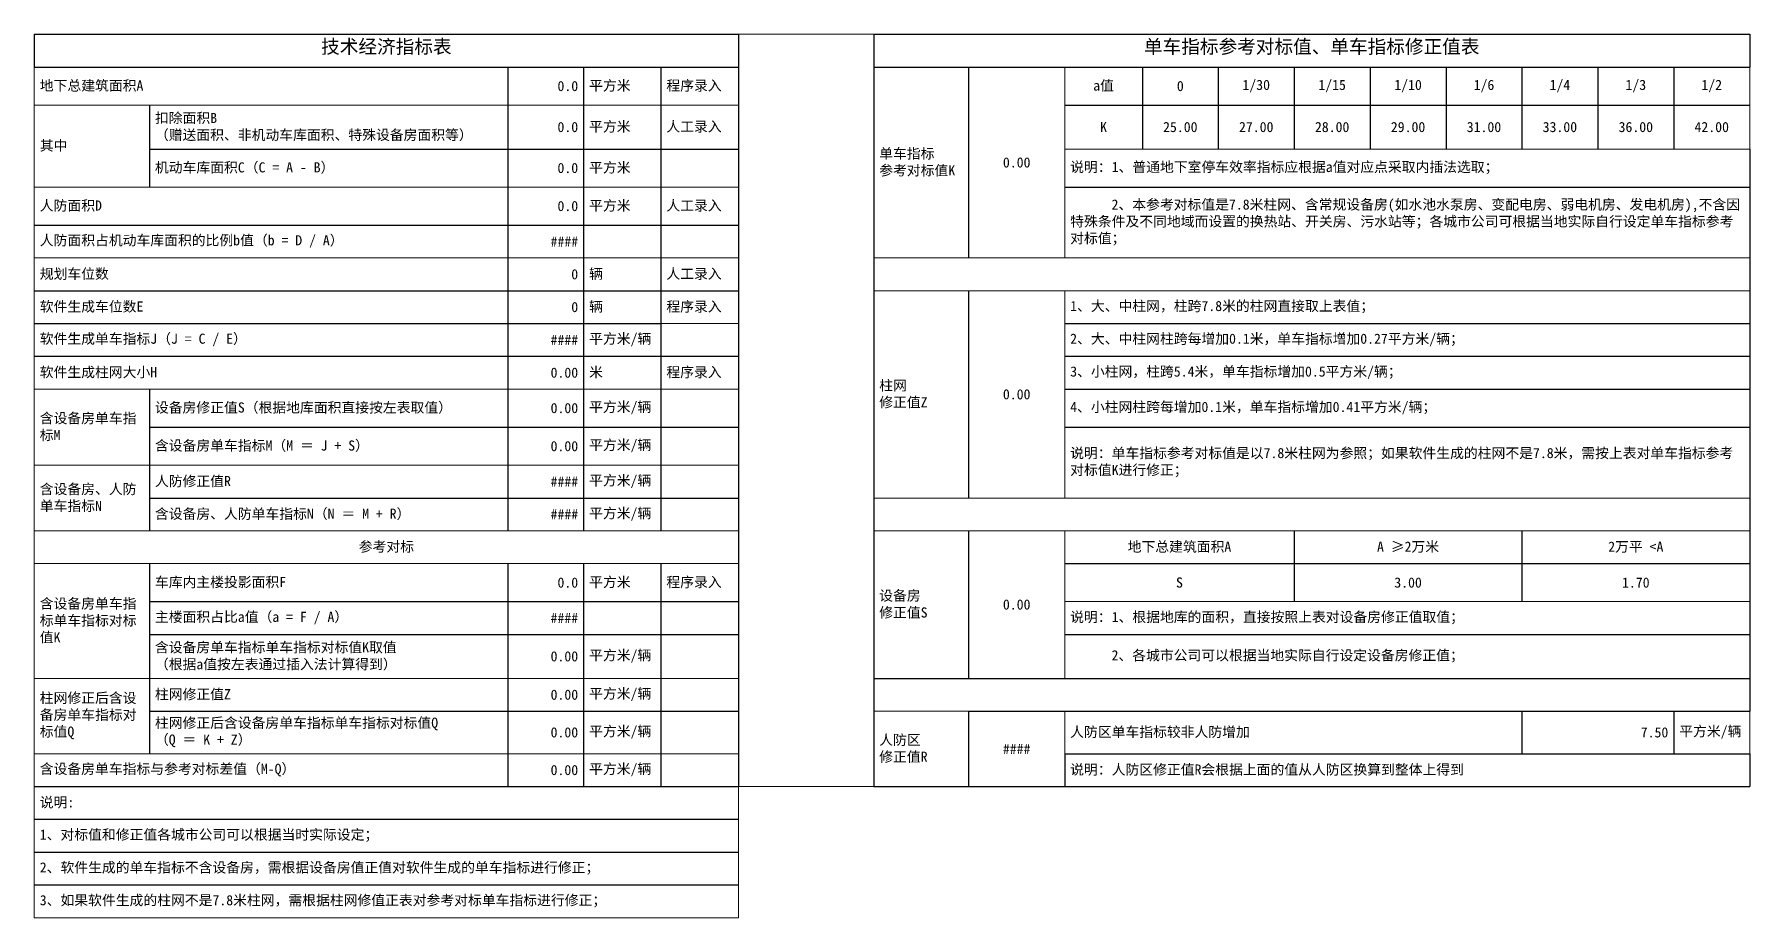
# Model space of a CAD drawing. Header units: inches. Extents: x 0 to 112976, y -58214 to 0.
import ezdxf

# ---------------------------------------------------------------- set-up
doc = ezdxf.new("R2010")
doc.units = ezdxf.units.IN
doc.header["$MEASUREMENT"] = 0
doc.layers.add('AI-指标表', color=7, linetype='Continuous')
doc.styles.add('ParkTable', font='simfang.ttf')

# ---------------------------------------------------------------- blocks, each defined once
blk = doc.blocks.new('*T1')
at = {"layer": 'AI-指标表', "color": 0, "linetype": 'ByBlock', "lineweight": -2, "transparency": 16777216}
for p, q in [((0, 0), (46373, 0)), ((0, 0), (0, -2161)), ((55286, 0), (112976, 0)), ((112976, 0), (112976, -2161)), ((0, -2161), (46373, -2161)), ((36178, -2161), (36178, -32719)), ((55286, -2161), (112976, -2161)), ((61536, -2161), (61536, -14736)), ((112976, -7561), (112976, -44602)), ((67863, -10068), (112976, -10068)), ((61536, -16898), (61536, -30558)), ((36178, -34880), (36178, -49568)), ((67863, -39549), (112976, -39549)), ((55286, -42441), (112976, -42441)), ((61536, -44602), (112976, -44602)), ((107976, -44602), (107976, -47407)), ((67863, -47407), (67863, -49568)), ((112976, -47407), (112976, -49568)), ((55286, -49568), (112976, -49568))]:
    blk.add_line(p, q, dxfattribs=at)
at = {"layer": 'AI-指标表', "color": 0, "lineweight": -2, "transparency": 16777216}
for p, q in [((46373, 0), (46373, -49568)), ((55286, 0), (55286, -49568))]:
    blk.add_line(p, q, dxfattribs=at)
at = {"layer": 'AI-指标表', "linetype": 'ByBlock', "lineweight": 15, "transparency": 16777216}
for p, q in [((0, -2161), (0, -49568)), ((67863, -2161), (67863, -14736)), ((112976, -2161), (112976, -7561)), ((0, -4669), (46373, -4669)), ((67863, -7561), (112976, -7561)), ((0, -10068), (46373, -10068)), ((0, -14736), (46373, -14736)), ((55286, -14736), (112976, -14736)), ((55286, -16898), (112976, -16898)), ((67863, -16898), (67863, -30558)), ((41269, -19059), (46373, -19059)), ((0, -23382), (46373, -23382)), ((0, -28396), (46373, -28396)), ((55286, -30558), (112976, -30558)), ((0, -32719), (46373, -32719)), ((55286, -32719), (112976, -32719)), ((67863, -32719), (67863, -42441)), ((0, -34880), (46373, -34880)), ((67863, -37387), (112976, -37387)), ((0, -42441), (46373, -42441)), ((55286, -44602), (61536, -44602)), ((67863, -44602), (67863, -47407)), ((112976, -44602), (112976, -47407)), ((0, -47407), (46373, -47407)), ((0, -49568), (46373, -49568))]:
    blk.add_line(p, q, dxfattribs=at)
at = {"layer": 'AI-指标表', "linetype": 'ByBlock', "lineweight": -2, "transparency": 16777216}
for p, q in [((31178, -2161), (31178, -32719)), ((41269, -2161), (41269, -32719)), ((72976, -2161), (72976, -7561)), ((77976, -2161), (77976, -7561)), ((82976, -2161), (82976, -7561)), ((87976, -2161), (87976, -7561)), ((92976, -2161), (92976, -7561)), ((97976, -2161), (97976, -7561)), ((102976, -2161), (102976, -7561)), ((107976, -2161), (107976, -7561)), ((7584, -4669), (7584, -10068)), ((67863, -4669), (112976, -4669)), ((7584, -7561), (46373, -7561)), ((0, -12575), (46373, -12575)), ((0, -16898), (46373, -16898)), ((0, -19059), (41269, -19059)), ((67863, -19059), (112976, -19059)), ((0, -21220), (46373, -21220)), ((67863, -21220), (112976, -21220)), ((7584, -23382), (7584, -32719)), ((67863, -23382), (112976, -23382)), ((7584, -25889), (46373, -25889)), ((67863, -25889), (112976, -25889)), ((7584, -30558), (46373, -30558)), ((61536, -32719), (61536, -42441)), ((82976, -32719), (82976, -37387)), ((97976, -32719), (97976, -37387)), ((7584, -34880), (7584, -47407)), ((31178, -34880), (31178, -49568)), ((41269, -34880), (41269, -49568)), ((67863, -34880), (112976, -34880)), ((7584, -37387), (46373, -37387)), ((7584, -39549), (46373, -39549)), ((7584, -44602), (46373, -44602)), ((61536, -44602), (61536, -49568)), ((97976, -44602), (97976, -47407)), ((67863, -47407), (112976, -47407))]:
    blk.add_line(p, q, dxfattribs=at)
at = {"layer": 'Defpoints', "color": 8, "linetype": 'ByBlock', "lineweight": 0, "transparency": 16777216}
for p, q in [((46373, 0), (55286, 0)), ((46373, -49568), (55286, -49568))]:
    blk.add_line(p, q, dxfattribs=at)
at = {"layer": 'AI-指标表', "color": 7, "transparency": 16777216, "style": 'ParkTable'}
for s, insert, char_height, width, attachment_point in [('{\\fFangSong|b1|i0|c134|p49;\\C256;\\c16777215;技术经济指标表}', (23187, -360), 900, 45652.58, 2), ('{\\fFangSong|b1|i0|c134|p49;\\C256;\\c16777215;单车指标参考对标值、单车指标修正值表}', (84131, -360), 900, 56970, 2), ('{\\f仿宋|b0|i0|c134;\\c16777215;地下总建筑面积A', (360, -3415), 667.11, 30458.02, 4), ('{\\C256;\\c16777215;0.0', (35818, -3415), 667.11, 4279.52, 6), ('{\\f仿宋|b0|i0|c134;\\c16777215;平方米', (36539, -3415), 667.11, 4369.66, 4), ('{\\f仿宋|b0|i0|c134;\\c16777215;程序录入', (41629, -3415), 667.11, 4383.95, 4), ('{\\f仿宋|b0|i0|c134;\\c16777215;a值', (70420, -3415), 667.11, 4392.15, 5), ('{\\C256;\\c16777215;0}', (75476, -3415), 667.11, 4279.52, 5), ('{\\f仿宋|b0|i0|c134;\\c16777215;1/30', (80476, -3415), 667.11, 4279.52, 5), ('{\\f仿宋|b0|i0|c134;\\c16777215;1/15', (85476, -3415), 667.11, 4279.52, 5), ('{\\f仿宋|b0|i0|c134;\\c16777215;1/10', (90476, -3415), 667.11, 4279.52, 5), ('{\\f仿宋|b0|i0|c134;\\c16777215;1/6', (95476, -3415), 667.11, 4279.52, 5), ('{\\f仿宋|b0|i0|c134;\\c16777215;1/4', (100476, -3415), 667.11, 4279.52, 5), ('{\\f仿宋|b0|i0|c134;\\c16777215;1/3', (105476, -3415), 667.11, 4279.52, 5), ('{\\f仿宋|b0|i0|c134;\\c16777215;1/2', (110476, -3415), 667.11, 4279.52, 5), ('{\\C256;\\c16777215;扣除面积B\\P（赠送面积、非机动车库面积、特殊设备房面积等）}', (7944, -6115), 667.11, 22874.11, 4), ('{\\f仿宋|b0|i0|c134;\\c16777215;平方米', (36539, -6115), 667.11, 4369.66, 4), ('{\\C256;\\c16777215;0.0', (35818, -6115), 667.11, 4279.52, 6), ('{\\f仿宋|b0|i0|c134;\\c16777215;人工录入', (41629, -6115), 667.11, 4383.95, 4), ('{\\f仿宋|b0|i0|c134;\\c16777215;K', (70420, -6115), 667.11, 4392.15, 5), ('{\\f仿宋|b0|i0|c134;\\c16777215;25.00', (75476, -6115), 667.11, 4279.52, 5), ('{\\f仿宋|b0|i0|c134;\\c16777215;27.00', (80476, -6115), 667.11, 4279.52, 5), ('{\\f仿宋|b0|i0|c134;\\c16777215;28.00', (85476, -6115), 667.11, 4279.52, 5), ('{\\f仿宋|b0|i0|c134;\\c16777215;29.00', (90476, -6115), 667.11, 4279.52, 5), ('{\\f仿宋|b0|i0|c134;\\c16777215;31.00', (95476, -6115), 667.11, 4279.52, 5), ('{\\f仿宋|b0|i0|c134;\\c16777215;33.00', (100476, -6115), 667.11, 4279.52, 5), ('{\\f仿宋|b0|i0|c134;\\c16777215;36.00', (105476, -6115), 667.11, 4279.52, 5), ('{\\f仿宋|b0|i0|c134;\\c16777215;42.00', (110476, -6115), 667.11, 4279.52, 5), ('{\\f仿宋|b0|i0|c134;\\c16777215;其中', (360, -7368), 667.11, 6863.43, 4), ('{\\C256;\\c16777215;单车指标^J参考对标值K}', (55646, -8449), 667.11, 5530.35, 4), ('{\\f仿宋|b0|i0|c134;\\c16777215;机动车库面积C（C = A - B）', (7944, -8814), 667.11, 22874.11, 4), ('{\\C256;\\c16777215;0.0}', (35818, -8814), 667.11, 4279.52, 6), ('{\\f仿宋|b0|i0|c134;\\c16777215;平方米', (36539, -8814), 667.11, 4369.66, 4), ('{\\f仿宋|b0|i0|c134;\\c16777215;', (41629, -8814), 667.11, 4383.95, 4), ('{\\C256;\\c16777215;0.00', (64700, -8449), 667.11, 5606.53, 5), ('{\\f仿宋|b0|i0|c134;\\c16777215;说明：1、普通地下室停车效率指标应根据a值对应点采取内插法选取；', (68224, -8814), 667.11, 44392.15, 4), ('{\\f仿宋|b0|i0|c134;\\c16777215;人防面积D', (360, -11321), 667.11, 30458.02, 4), ('{\\C256;\\c16777215;0.0', (35818, -11321), 667.11, 4279.52, 6), ('{\\f仿宋|b0|i0|c134;\\c16777215;平方米', (36539, -11321), 667.11, 4369.66, 4), ('{\\f仿宋|b0|i0|c134;\\c16777215;人工录入', (41629, -11321), 667.11, 4383.95, 4), ('{\\f仿宋|b0|i0|c134;\\c16777215;      2、本参考对标值是7.8米柱网、含常规设备房(如水池水泵房、变配电房、弱电机房、发电机房),不含因特殊条件及不同地域而设置的换热站、开关房、污水站等；各城市公司可根据当地实际自行设定单车指标参考对标值；', (68224, -12402), 667.111, 44392.15, 4), ('{\\f仿宋|b0|i0|c134;\\c16777215;人防面积占机动车库面积的比例b值（b = D / A）', (360, -13655), 667.11, 30458.02, 4), ('{\\fFangSong|b0|i0|c134|p49;\\c16777215;####}', (35818, -13655), 667.11, 4279.52, 6), ('{\\f仿宋|b0|i0|c134;\\c16777215;', (36539, -13655), 667.11, 4369.66, 4), ('{\\f仿宋|b0|i0|c134;\\c16777215;', (41629, -13655), 667.11, 4383.95, 4), ('{\\f仿宋|b0|i0|c134;\\c16777215;规划车位数', (360, -15817), 667.11, 30458.02, 4), ('0', (35818, -15817), 667, 4279.52, 6), ('{\\f仿宋|b0|i0|c134;\\c16777215;辆', (36539, -15817), 667.11, 4369.66, 4), ('{\\f仿宋|b0|i0|c134;\\c16777215;人工录入', (41629, -15817), 667.11, 4383.95, 4), ('{\\f等线|b0|i0|c134;\\c16777215;', (84131, -15817), 833.89, 56970, 5), ('{\\f仿宋|b0|i0|c134;\\c16777215;软件生成车位数E', (360, -17978), 667.11, 30458.02, 4), ('{\\C256;\\c16777215;0', (35818, -17978), 667.11, 4279.52, 6), ('{\\f仿宋|b0|i0|c134;\\c16777215;辆', (36539, -17978), 667.11, 4369.66, 4), ('{\\f仿宋|b0|i0|c134;\\c16777215;程序录入', (41629, -17978), 667.11, 4383.95, 4), ('{\\f仿宋|b0|i0|c134;\\c16777215;1、大、中柱网，柱跨7.8米的柱网直接取上表值；', (68224, -17978), 667.11, 44392.15, 4), ('{\\f仿宋|b0|i0|c134;\\c16777215;软件生成单车指标J（J = C / E）', (360, -20140), 667.11, 30458.02, 4), ('{\\fFangSong|b0|i0|c134|p49;\\c16777215;####}', (35818, -20140), 667.11, 4279.52, 6), ('{\\f仿宋|b0|i0|c134;\\c16777215;平方米/辆', (36539, -20140), 667.11, 4369.66, 4), ('{\\f仿宋|b0|i0|c134;\\c16777215;', (41629, -20140), 667.11, 4383.95, 4), ('{\\f仿宋|b0|i0|c134;\\c16777215;2、大、中柱网柱跨每增加0.1米，单车指标增加0.27平方米/辆；', (68224, -20140), 667.11, 44392.15, 4), ('{\\f仿宋|b0|i0|c134;\\c16777215;软件生成柱网大小H', (360, -22301), 667.11, 30458.02, 4), ('{\\C256;\\c16777215;0.00', (35818, -22301), 667.11, 4279.52, 6), ('{\\f仿宋|b0|i0|c134;\\c16777215;米', (36539, -22301), 667.11, 4369.66, 4), ('{\\f仿宋|b0|i0|c134;\\c16777215;程序录入', (41629, -22301), 667.11, 4383.95, 4), ('{\\f仿宋|b0|i0|c134;\\c16777215;3、小柱网，柱跨5.4米，单车指标增加0.5平方米/辆；', (68224, -22301), 667.11, 44392.15, 4), ('{\\C256;\\c16777215;柱网^J修正值Z}', (55646, -23728), 667.11, 5530.35, 4), ('0.00', (64700, -23728), 667.1, 5606.53, 5), ('{\\f仿宋|b0|i0|c134;\\c16777215;设备房修正值S（根据地库面积直接按左表取值）', (7944, -24635), 667.11, 22874.11, 4), ('{\\fFangSong|b0|i0|c134|p49;\\c16777215;0.00}', (35818, -24635), 667.11, 4279.52, 6), ('{\\f仿宋|b0|i0|c134;\\c16777215;平方米/辆', (36539, -24635), 667.11, 4369.66, 4), ('{\\f仿宋|b0|i0|c134;\\c16777215;', (41629, -24635), 667.11, 4383.95, 4), ('{\\f仿宋|b0|i0|c134;\\c16777215;4、小柱网柱跨每增加0.1米，单车指标增加0.41平方米/辆；', (68224, -24635), 667.11, 44392.15, 4), ('{\\f仿宋|b0|i0|c134;\\c16777215;含设备房单车指标M', (360, -25889), 667.11, 6863.43, 4), ('{\\f仿宋|b0|i0|c134;\\c16777215;含设备房单车指标M（M ＝ J + S）', (7944, -27143), 667.11, 22874.11, 4), ('{\\fFangSong|b0|i0|c134|p49;\\c16777215;0.00}', (35818, -27143), 667.11, 4279.52, 6), ('{\\f仿宋|b0|i0|c134;\\c16777215;平方米/辆', (36539, -27143), 667.11, 4369.66, 4), ('{\\f仿宋|b0|i0|c134;\\c16777215;', (41629, -27143), 667.11, 4383.95, 4), ('{\\f仿宋|b0|i0|c134;\\c16777215;说明：单车指标参考对标值是以7.8米柱网为参照；如果软件生成的柱网不是7.8米，需按上表对单车指标参考对标值K进行修正；', (68224, -28223), 667.11, 44392.15, 4), ('{\\f仿宋|b0|i0|c134;\\c16777215;人防修正值R', (7944, -29477), 667.11, 22874.11, 4), ('{\\fFangSong|b0|i0|c134|p49;\\c16777215;####}', (35818, -29477), 667.11, 4279.52, 6), ('{\\f仿宋|b0|i0|c134;\\c16777215;平方米/辆', (36539, -29477), 667.11, 4369.66, 4), ('{\\f仿宋|b0|i0|c134;\\c16777215;含设备房、人防单车指标N', (360, -30558), 667.11, 6863.43, 4), ('{\\f仿宋|b0|i0|c134;\\c16777215;', (41629, -29477), 667.11, 4383.95, 4), ('{\\f仿宋|b0|i0|c134;\\c16777215;含设备房、人防单车指标N（N ＝ M + R）', (7944, -31638), 667.11, 22874.11, 4), ('{\\fFangSong|b0|i0|c134|p49;\\c16777215;####}', (35818, -31638), 667.11, 4279.52, 6), ('{\\f仿宋|b0|i0|c134;\\c16777215;平方米/辆', (36539, -31638), 667.11, 4369.66, 4), ('{\\f仿宋|b0|i0|c134;\\c16777215;', (41629, -31638), 667.11, 4383.95, 4), ('{\\f仿宋|b0|i0|c134;\\c16777215;', (84131, -31638), 667.11, 56970, 5), ('{\\f仿宋|b1|i0|c134;\\c16777215;参考对标', (23187, -33800), 667.11, 45652.58, 5), ('{\\f仿宋|b0|i0|c134;\\c16777215;地下总建筑面积A', (75420, -33800), 667.11, 14392.15, 5), ('{\\f仿宋|b0|i0|c134;\\c16777215;A ≥2万米', (90476, -33800), 667.11, 14279.52, 5), ('{\\f仿宋|b0|i0|c134;\\c16777215;2万平 <A', (105476, -33800), 667.11, 14279.52, 5), ('{\\f仿宋|b0|i0|c134;\\c16777215;车库内主楼投影面积F', (7944, -36134), 667.11, 22874.11, 4), ('{\\C256;\\c16777215;0.0', (35818, -36134), 667.11, 4279.52, 6), ('{\\f仿宋|b0|i0|c134;\\c16777215;平方米', (36539, -36134), 667.11, 4369.66, 4), ('{\\f仿宋|b0|i0|c134;\\c16777215;程序录入', (41629, -36134), 667.11, 4383.95, 4), ('{\\f仿宋|b0|i0|c134;\\c16777215;S', (75420, -36134), 667.11, 14392.15, 5), ('{\\f仿宋|b0|i0|c134;\\c16777215;3.00', (90476, -36134), 667.11, 14279.52, 5), ('{\\f仿宋|b0|i0|c134;\\c16777215;1.70', (105476, -36134), 667.11, 14279.52, 5), ('{\\f仿宋|b0|i0|c134;\\c16777215;含设备房单车指标单车指标对标值K', (360, -38661), 667.11, 6863.43, 4), ('{\\C256;\\c16777215;设备房^J修正值S}', (55646, -37580), 667.11, 5530.35, 4), ('{\\C256;\\c16777215;0.00', (64700, -37580), 667.11, 5606.53, 5), ('{\\C256;\\c16777215;主楼面积占比a值（a = F / A）}', (7944, -38468), 667.11, 22874.11, 4), ('{\\fFangSong|b0|i0|c134|p49;\\c16777215;####}', (35818, -38468), 667.11, 4279.52, 6), ('{\\f仿宋|b0|i0|c134;\\c16777215;说明：1、根据地库的面积，直接按照上表对设备房修正值取值；', (68224, -38468), 667.11, 44392.15, 4), ('{\\f仿宋|b0|i0|c134;\\c16777215;', (36539, -38468), 667.11, 4369.66, 4), ('{\\f仿宋|b0|i0|c134;\\c16777215;', (41629, -38468), 667.11, 4383.95, 4), ('{\\C256;\\c16777215;含设备房单车指标单车指标对标值K取值^J（根据a值按左表通过插入法计算得到）}', (7944, -40995), 667.11, 22874.11, 4), ('{\\fFangSong|b0|i0|c134|p49;\\c16777215;0.00}', (35818, -40995), 667.11, 4279.52, 6), ('{\\f仿宋|b0|i0|c134;\\c16777215;平方米/辆', (36539, -40995), 667.11, 4369.66, 4), ('{\\f仿宋|b0|i0|c134;\\c16777215;      2、各城市公司可以根据当地实际自行设定设备房修正值；', (68224, -40995), 667.11, 44392.15, 4), ('{\\f仿宋|b0|i0|c134;\\c16777215;', (41629, -40995), 667.11, 4383.95, 4), ('{\\f仿宋|b0|i0|c134;\\c16777215;柱网修正后含设备房单车指标对标值Q', (360, -44924), 667.11, 6863.43, 4), ('{\\f仿宋|b0|i0|c134;\\c16777215;柱网修正值Z', (7944, -43522), 667.11, 22874.11, 4), ('{\\fFangSong|b0|i0|c134|p49;\\c16777215;0.00}', (35818, -43522), 667.11, 4279.52, 6), ('{\\f仿宋|b0|i0|c134;\\c16777215;平方米/辆', (36539, -43522), 667.11, 4369.66, 4), ('{\\f仿宋|b0|i0|c134;\\c16777215;', (41629, -43522), 667.11, 4383.95, 4), ('{\\C256;\\c16777215;柱网修正后含设备房单车指标单车指标对标值Q^J（Q ＝ K + Z）}', (7944, -46005), 667.11, 22874.11, 4), ('{\\fFangSong|b0|i0|c134|p49;\\c16777215;0.00}', (35818, -46005), 667.11, 4279.52, 6), ('{\\f仿宋|b0|i0|c134;\\c16777215;平方米/辆', (36539, -46005), 667.11, 4369.66, 4), ('{\\f仿宋|b0|i0|c134;\\c16777215;', (41629, -46005), 667.11, 4383.95, 4), ('{\\C256;\\c16777215;人防区^J修正值R}', (55646, -47085), 667.11, 5530.35, 4), ('{\\f仿宋|b0|i0|c134;\\c16777215;人防区单车指标较非人防增加', (68224, -46005), 667.11, 29392.15, 4), ('{\\f仿宋|b0|i0|c134;\\c16777215;7.50', (107616, -46005), 667.11, 9279.52, 6), ('{\\f仿宋|b0|i0|c134;\\c16777215;平方米/辆', (108336, -46005), 667.11, 4279.52, 4), ('{\\fFangSong|b0|i0|c134|p49;\\c16777215;####}', (64700, -47085), 667.11, 5606.53, 5), ('{\\f仿宋|b0|i0|c134;\\c16777215;含设备房单车指标与参考对标差值（M-Q）', (360, -48488), 667.11, 30458.02, 4), ('{\\fFangSong|b0|i0|c134|p49;\\c16777215;0.00}', (35818, -48488), 667.11, 4279.52, 6), ('{\\f仿宋|b0|i0|c134;\\c16777215;平方米/辆', (36539, -48488), 667.11, 4369.66, 4), ('{\\f仿宋|b0|i0|c134;\\c16777215;', (41629, -48488), 667.11, 4383.95, 4), ('{\\f仿宋|b0|i0|c134;\\c16777215;说明：人防区修正值R会根据上面的值从人防区换算到整体上得到', (68224, -48488), 667.11, 44392.15, 4)]:
    blk.add_mtext(s, dxfattribs=dict(at, insert=insert, char_height=char_height, width=width, attachment_point=attachment_point))
blk = doc.blocks.new('*T4')
at = {"layer": 'AI-指标表', "color": 0, "linetype": 'ByBlock', "lineweight": -2, "transparency": 16777216}
for p, q in [((0, 0), (46373, 0)), ((0, -2161), (46373, -2161)), ((0, -4323), (46373, -4323)), ((0, -6484), (46373, -6484))]:
    blk.add_line(p, q, dxfattribs=at)
at = {"layer": 'AI-指标表', "linetype": 'ByBlock', "lineweight": 15, "transparency": 16777216}
for p, q in [((0, 0), (0, -8646)), ((46373, 0), (46373, -8646)), ((0, -8646), (46373, -8646))]:
    blk.add_line(p, q, dxfattribs=at)
at = {"layer": 'AI-指标表', "color": 7, "transparency": 16777216, "width": 45652.58, "attachment_point": 4, "style": 'ParkTable'}
for s, insert, char_height in [('说明:', (360, -1081), 667.1), ('{\\f仿宋|b0|i0|c134;\\c16777215;1、对标值和修正值各城市公司可以根据当时实际设定；', (360, -3242), 667.11), ('{\\f仿宋|b0|i0|c134;\\c16777215;2、软件生成的单车指标不含设备房，需根据设备房值正值对软件生成的单车指标进行修正；', (360, -5404), 667.11), ('{\\f仿宋|b0|i0|c134;\\c16777215;3、如果软件生成的柱网不是7.8米柱网，需根据柱网修值正表对参考对标单车指标进行修正；', (360, -7565), 667.11)]:
    blk.add_mtext(s, dxfattribs=dict(at, insert=insert, char_height=char_height))
blk = doc.blocks.new('Introduction')
blk.add_blockref('*T4', (0, -49568))

msp = doc.modelspace()

# ---------------------------------------------------------------- block references
for name in ['*T1', 'Introduction']:
    msp.add_blockref(name, (0, 0))

doc.saveas('drawing.dxf')
